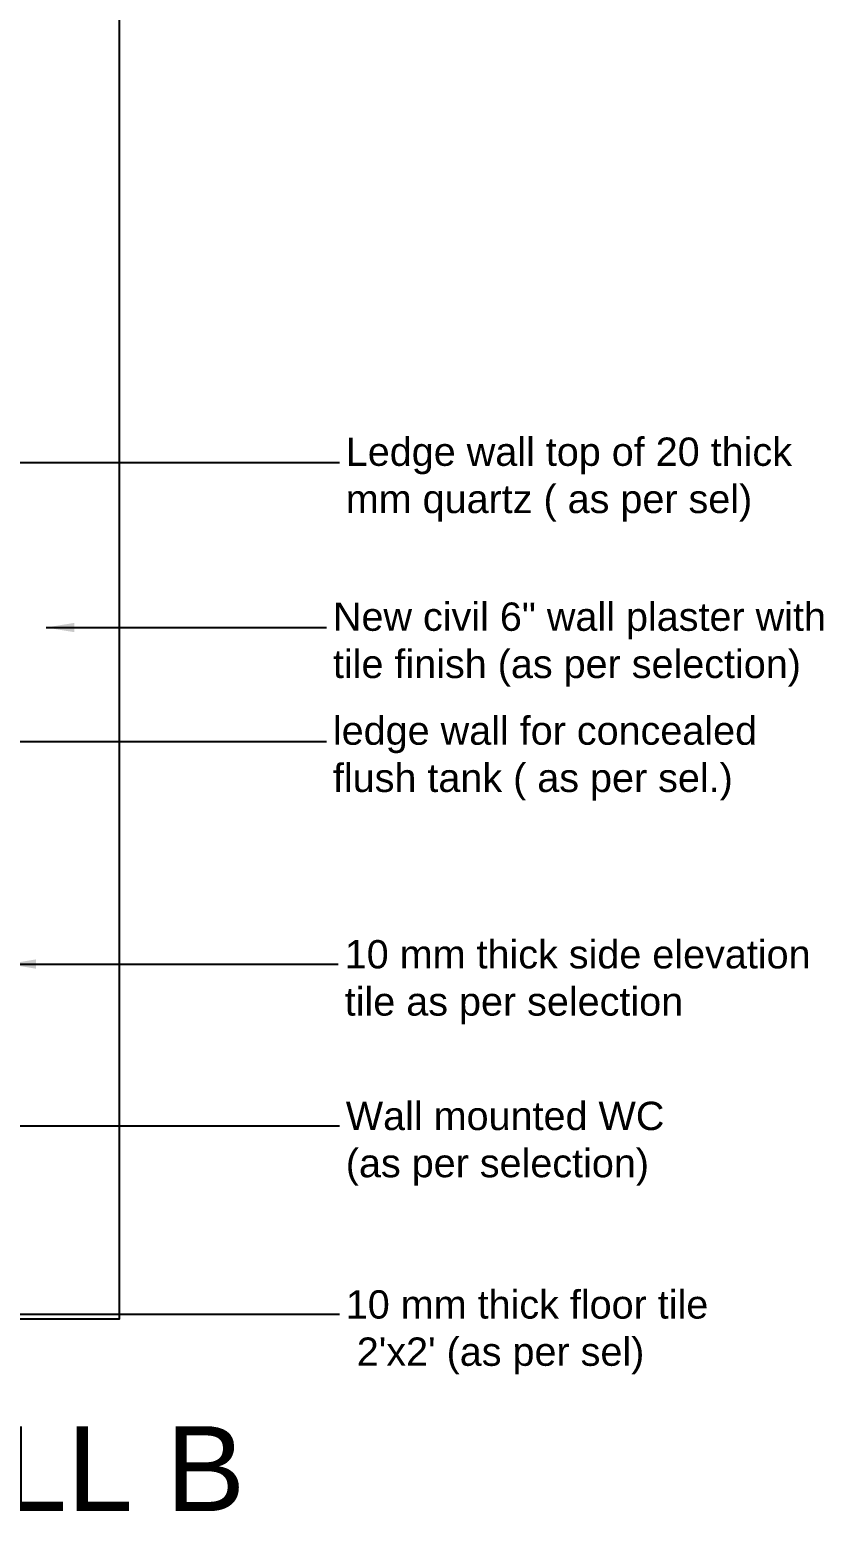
# Model space of a CAD drawing. Header units: millimetres. Extents: x 1464389 to 1998638, y -29162 to 256806.
# Drawn here: x 1958271 to 1959392, y 179030 to 181124 of the extents above; entities that cross this region are included whole.
import ezdxf

# ---------------------------------------------------------------- set-up
doc = ezdxf.new("R2010")
doc.units = ezdxf.units.MM
doc.header["$LTSCALE"] = 15
doc.layers.get('0').update_dxf_attribs({"lineweight": 5})
doc.layers.add('NEW WALL', color=5, linetype='Continuous')
doc.layers.add('Text', color=250, linetype='Continuous')
doc.styles.add('ARIAL', font='arial.ttf')
doc.dimstyles.new('SC-25', dxfattribs={"dimtxt": 60, "dimasz": 30, "dimexe": 0, "dimexo": 0, "dimgap": 25, "dimtad": 0, "dimdec": 0, "dimzin": 0, "dimdsep": 46, "dimtxsty": 'ARIAL', "dimblk": 'ARCHTICK', "dimcen": 0.09, "dimdle": 3, "dimclrd": 251, "dimclre": 251, "dimclrt": 1, "dimadec": 0, "dimazin": 0, "dimtfac": 1, "dimtdec": 0, "dimtofl": 0, "dimtmove": 0, "dimatfit": 2, "dimfxl": 100, "dimtolj": 1, "dimtzin": 0, "dimarcsym": 0})

# ---------------------------------------------------------------- blocks, each defined once
blk = doc.blocks.new('_ArchTick')
at = {"color": 0, "linetype": 'ByBlock', "const_width": 0.15}
blk.add_lwpolyline([(-0.5, -0.5), (0.5, 0.5)], dxfattribs=at)

msp = doc.modelspace()

# ---------------------------------------------------------------- linework, layer by layer
at = {"layer": 'NEW WALL', "color": 5}
msp.add_lwpolyline([(1958247.5, 179303.5), (1958397.5, 179303.5), (1958397.5, 183068.5), (1958247.5, 183068.5)], close=True, dxfattribs=at)

# ---------------------------------------------------------------- texts
at = {"layer": 'Text', "color": 9, "ltscale": 0.25, "true_color": 0xc7c8ca, "char_height": 40, "attachment_point": 7, "style": 'ARIAL'}
for s, insert in [('Ledge wall top of 20 thick mm quartz ( as per sel)', (1958717.5, 180429.6)), ('New civil 6" wall plaster with tile finish (as per selection)', (1958699.3, 180196.6)), ('ledge wall for concealed flush tank ( as per sel.)', (1958699.3, 180035.7)), ('10 mm thick side elevation tile as per selection', (1958716, 179719.8)), ('Wall mounted WC \\P(as per selection)', (1958717.5, 179491.5)), ("10 mm thick floor tile\\P 2'x2' (as per sel)", (1958717.5, 179225.2))]:
    msp.add_mtext_dynamic_manual_height_columns(s, width=713.093, gutter_width=250, heights=[0], dxfattribs=dict(at, insert=insert))
at = {"layer": 'Text', "color": 9, "ltscale": 0.25, "true_color": 0xc7c8ca, "insert": (1956973, 179030.3), "char_height": 120, "width": 2848.533, "attachment_point": 7, "style": 'ARIAL'}
msp.add_mtext('ELEVATION WALL B', dxfattribs=at)

# ---------------------------------------------------------------- leaders
at = {"ltscale": 0.25}
for points in [[(1958206, 180513), (1958708.4, 180513)], [(1958293.9, 180280), (1958690.2, 180280)], [(1958009.9, 180119.1), (1958690.2, 180119.1)], [(1958239.8, 179804.7), (1958706.9, 179804.7)], [(1957582.3, 179576.4), (1958708.4, 179576.4)], [(1958206, 179310.1), (1958708.4, 179310.1)]]:
    msp.add_leader(points, dimstyle='SC-25', override={"dimasz": 40, "dimfxl": 15}, dxfattribs=at)

doc.saveas('drawing.dxf')
